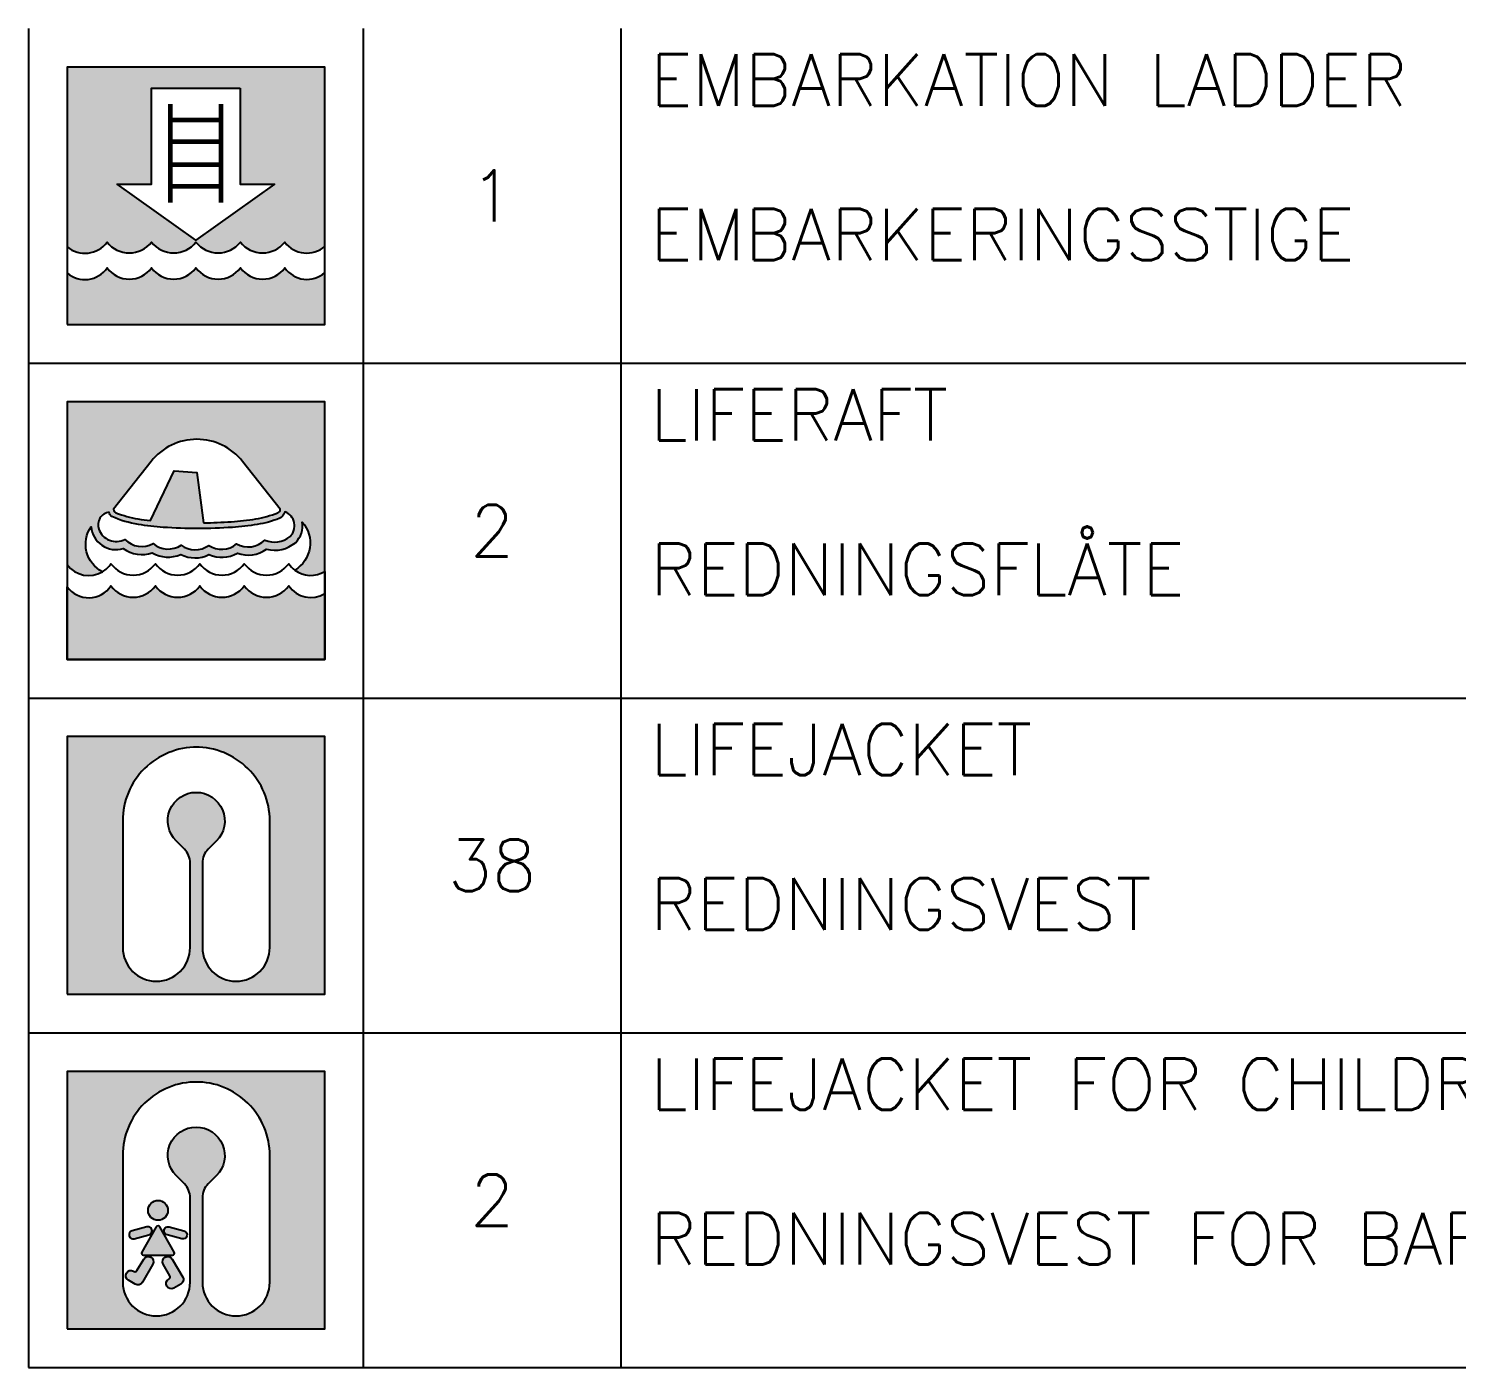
# Model space of a CAD drawing. Header units: millimetres. Extents: x 1084702 to 1166801, y 36632 to 124519.
# Drawn here: x 1132620 to 1137056, y 98708 to 102868 of the extents above; entities that cross this region are included whole.
import ezdxf
from ezdxf.enums import TextEntityAlignment as Align

# ---------------------------------------------------------------- set-up
doc = ezdxf.new("R2010")
doc.units = ezdxf.units.MM
doc.header["$LTSCALE"] = 250
doc.layers.get('0').update_dxf_attribs({"color": 255})
for name, color, linetype in [('%legend', 1, 'Continuous'), ('%symbol', 1, 'Continuous'), ('SAFECO3', 80, 'Continuous'), ('SAFECO7', 255, 'Continuous'), ('SAFETX1', 1, 'Continuous'), ('SAFETX2', 2, 'Continuous'), ('SAFETX7', 255, 'Continuous')]:
    doc.layers.add(name, color=color, linetype=linetype)
doc.styles.add('LEGEND TXT', font='romans.shx')
doc.styles.add('ROMANS', font='ROMANS.shx', dxfattribs={"height": 100})
doc.styles.add('SYMBOL TXT', font='arial.ttf')

# ---------------------------------------------------------------- blocks, each defined once
blk = doc.blocks.new('0 LEGEND')
at = {"color": 0, "linetype": 'ByBlock', "lineweight": -2}
for p, q in [((0, 0), (0, -1560)), ((1560, 0), (1560, -1560)), ((2760, 0), (2760, -1560)), ((0, -1560), (20160, -1560))]:
    blk.add_line(p, q, dxfattribs=at)
blk.add_lwpolyline([(180, -1380), (1380, -1380), (1380, -180), (180, -180)], close=True, dxfattribs=at)
at = {"layer": 'SAFETX7', "style": 'ROMANS'}
for tag, p in [('DESCRIPTION1', (2896.668000034348, -359.9999999313441)), ('COMMENT1', (13216.66800003433, -359.9999999313441)), ('DESCRIPTION2', (2898.46219999122, -719.999999862659)), ('COMMENT2', (13218.46219999122, -719.999999862659)), ('BESKRIVELSE3', (2896.668000034348, -1080.000000034343)), ('KOMMENTAR1', (13216.66800003433, -1080.000000034343)), ('BESKRIVELSE4', (2898.46219999122, -1439.999999965672)), ('KOMMENTAR2', (13218.46219999122, -1439.999999965672))]:
    blk.add_attdef(tag, p, '', height=240, dxfattribs=at)
blk.add_attdef('ANTALL', text='', height=240, dxfattribs=at).set_placement((2160, -780), align=Align.MIDDLE_CENTER)
blk = doc.blocks.new('A.4.19_SYMB')
at = {"layer": 'SAFECO3'}
h = blk.add_hatch(color=256, dxfattribs=at)
h.paths.add_polyline_path([(205.747080000001, 1101.862439999983), (205.747080000001, 654.3628200000094), (365.8198200000043, 654.3628200000094), (-0.8452559999859659, 393.7312799999927), (-367.5102239999906, 654.3628200000094), (-207.4374840000019, 654.3628200000094), (-207.4374840000019, 1101.862439999983)], flags=16)
edge = h.paths.add_edge_path()
edge.add_line((600, 363.7687521902699), (600, 1200.000000000016))
edge.add_line((600, 1200.000000000015), (-600, 1200.000000000015))
edge.add_line((-600, 1200.000000000015), (-600, 362.0178821828231))
edge.add_arc((-517.5821778815662, 462.1280495785904), 129.6716739259453, 230.5363554010587, 323.0022742406019)
edge.add_arc((-310.6086750000177, 467.1051386307226), 132.6066025494355, 218.7554045323739, 321.3317993815322)
edge.add_arc((-103.5362250000035, 467.1051386307372), 132.6066025494655, 218.668200618465, 321.331799381529)
edge.add_arc((103.5362249999962, 467.1051386307226), 132.60660254944, 218.6682006184701, 321.3317993815322)
edge.add_arc((310.6086749999813, 467.1051386307226), 132.6066025494358, 218.6682006184678, 321.2658976037137)
edge.add_arc((516.7414597231545, 462.6790464411606), 129.287396283765, 217.4115785336604, 310.0892671898367)
h = blk.add_hatch(color=256, dxfattribs=at)
edge = h.paths.add_edge_path()
edge.add_arc((-517.5821778815371, 334.8507079119008), 124.8716739259554, 228.6985897264141, 325.9294724481172)
edge.add_arc((-310.6086749999959, 339.8277969640185), 127.8066025494354, 215.894223547554, 324.1057764524497)
edge.add_arc((-103.5362249999816, 339.8277969640185), 127.8066025494505, 215.8942235475529, 324.1057764524472)
edge.add_arc((103.536225000018, 339.8277969640185), 127.8066025494314, 215.8942235475515, 324.1057764524485)
edge.add_arc((310.6086750000104, 339.8277969640185), 127.8066025494314, 215.8942235475515, 324.1057764524485)
edge.add_arc((516.7414597245734, 335.401704772361), 124.4873962837665, 214.4973701458765, 311.9753635864605)
edge.add_line((600, 242.8537317815208), (600, 2.728484105318785e-12))
edge.add_line((600, 1.455191522836685e-11), (-600, 1.455191522836685e-11))
edge.add_line((-600, 1.455191522836685e-11), (-600, 241.041126597841))
at = {"layer": 'SAFECO7', "lineweight": -3}
blk.add_lwpolyline([(-600, 1.455191522836685e-11), (600, 1.455191522836685e-11), (600, 1200.000000000015), (-600, 1200.000000000015)], close=True, dxfattribs=at)
at = {"layer": 'SAFECO7'}
blk.add_lwpolyline([(205.747080000001, 1101.862439999983), (205.747080000001, 654.3628200000094), (365.8198200000043, 654.3628200000094), (-0.8452559999859659, 393.7312799999927), (-367.5102239999906, 654.3628200000094), (-207.4374840000019, 654.3628200000094), (-207.4374840000019, 1101.862439999983)], close=True, dxfattribs=at)
at = {"layer": 'SAFECO7', "const_width": 21.59999999999999}
for points in [[(-119.107631999992, 1028.098764000009), (-119.107631999992, 568.3052880000032)], [(117.4171199999982, 1028.098764000009), (117.4171199999982, 568.3052880000032)], [(-119.107631999992, 954.3350880000071), (117.4171199999982, 954.3350880000071)], [(-119.107631999992, 853.5247559999989), (117.4171199999982, 853.5247559999989)], [(-119.107631999992, 745.3380240000115), (117.4171199999982, 745.3380240000115)], [(-119.107631999992, 644.5276920000179), (117.4171199999982, 644.5276920000179)]]:
    blk.add_lwpolyline(points, dxfattribs=at)
at = {"layer": 'SAFECO7'}
for points in [[(-600, 362.0178821828158, 0.4268761415964816), (-414.0186769429929, 384.0937988158403, 0.480066420040315), (-207.0724500000288, 384.2512844508747, 0.4805346956545578), (0, 384.2512844508747, 0.4805346956545305), (207.0724499999851, 384.2512844508747, 0.4801807944173457), (414.0495327813696, 384.132251606381, 0.4279689710484964), (600, 363.7687521902408, 0.381145461205998)], [(-600, 241.0411265978328, 0.451679545713693), (-414.1448999999848, 264.8959761668375, 0.5106887154931994), (-207.0724499999851, 264.8959761668375, 0.510688715493192), (2.91038304567337e-11, 264.8959761668375, 0.5106887154932069), (207.0724500000142, 264.8959761668375, 0.5106887154932069), (414.1448999999993, 264.8959761668375, 0.4529783758959796), (600, 242.8537317814917)]]:
    blk.add_lwpolyline(points, format="xyb", dxfattribs=at)
blk = doc.blocks.new('A.4.4_SYMB')
at = {"layer": 'SAFECO3'}
h = blk.add_hatch(color=256, dxfattribs=at)
h.dxf.hatch_style = 1
h.paths.add_polyline_path([(217.1535329045146, 922.3563351190533, 0.4856391184950309), (-208.6025014691913, 922.3563352861238), (-383.9628844896943, 699.4646414632443, 0.3083309633934348), (-372.6683425786832, 682.8902558091359, 0.05332351059125384), (-270.2504898467741, 654.774361521384, 0.01203016007745327), (-212.0006164135048, 646.7250694530376), (-101.4829426965953, 878.8870311387145), (4.275515510315017, 871.0118414632307), (34.55210416234331, 636.4553189662402, 0.01365759103852149), (164.6523859008448, 641.6640244923765, 0.02351606221022859), (278.8015208671641, 654.7743615213549, 0.05332351059135495), (381.219373599306, 682.8902558091213, 0.3083309633935405), (392.513915510317, 699.4646414632443)], flags=0)
h.paths.add_polyline_path([(600, 1200), (-600, 1200), (-599.9999999999854, 441.4600735646236, 0.3865213479836421), (-435.3379238343186, 408.2988370838721, -0.4523296416126019), (-488.5432873309692, 618.3582461469341, 0.4766304103075636), (-338.5380405292817, 516.2182003757334, 0.2442520398915192), (-203.6659413605666, 496.7539290712011, 0.238337895362763), (-70.68176943746221, 488.6294806616497, 0.2342934871864617), (60.60650723527215, 488.2167309055367, 0.2365060776273107), (192.9069672442783, 495.0692925006151, 0.2469629155307122), (329.3181475929014, 513.6452858098346, 0.2407150366906285), (463.417382233376, 543.8674633711344, 0.2485274153389022), (495.560744463779, 639.7919049405609, -0.4679947547769157), (460.6228968712239, 416.1207217979536, 0.3065002059798737), (600, 409.9134910763969)])
h.paths.add_polyline_path([(-208.6025014691913, 922.3563352861238, -0.4856391184950311), (217.1535329045146, 922.3563351190533), (392.513915510317, 699.4646414632443, -0.3083309633935413), (381.219373599306, 682.8902558091213, -0.0533235105913545), (278.8015208671641, 654.7743615213549, -0.0235160622102292), (164.6523859008375, 641.6640244923765, -0.01365759103852127), (34.55210416234331, 636.4553189662402), (4.275515510315017, 871.0118414632307), (-101.4829426965953, 878.8870311387145), (-212.0006164135048, 646.7250694530376, -0.01203016007745345), (-270.2504898467741, 654.774361521384, -0.05332351059125347), (-372.6683425786832, 682.8902558091213, -0.3083309633934352), (-383.9628844896943, 699.4646414632443)], flags=16)
h.paths.add_polyline_path([(-404.6752846176169, 686.5292765837657, 0.2345079598458553), (-392.0561567032273, 665.5441368796455, 0.06362024545192434), (-267.6742851590752, 628.6376242004917, 0.0235160622105718), (-152.3539359755086, 615.3927700494678, 0.01683363857854353), (8.86659224806499, 609.9633753072267, 0.01683363857850876), (170.0871204713476, 615.3927700494678, 0.02351606221068714), (285.4074696554744, 628.6376242005499, 0.05332351059116564), (390.3972917887295, 657.4595791786123, 0.1311024334560607), (402.9918110166182, 666.7428321906482, 0.1217578753469569), (414.8842508444795, 687.6520363376039, -0.5421731784799034), (438.3559972442454, 571.9638279953069, -0.2807505889646819), (321.3733798460889, 556.0350329277717, -0.3364957145718503), (189.3071662063157, 537.9950229345413, -0.3256141515317072), (59.64737399506703, 531.353038330868, -0.3237138704318044), (-69.46387411720207, 531.7679640149145, -0.3276876172423013), (-199.5109666534263, 539.6262034031097, -0.3360648396740802), (-331.1323138970547, 559.255939598559, -0.455102183327103), (-453.2455761095334, 607.4228472457617, -0.461501838007238)], flags=16)
h.paths.add_polyline_path([(600, 306.6361494097073, -0.3991276971068422), (432.3022499999934, 342.2386054903618, -0.510688715493194), (225.2298000000083, 342.2386054903618, -0.5106887154931947), (18.15735000001587, 342.2386054903618, -0.5106887154931933), (-188.9150999999911, 342.2386054903618, -0.5106887154931946), (-395.987549999998, 342.2386054903618, -0.5182461743332112), (-599.9999999999854, 338.1827318979485), (-600, 0), (600, 0)])
at = {"layer": 'SAFECO7'}
for p, q in [((-600, 441.4600735646818), (-600, 338.1827318979776)), ((600, 409.9134910763969), (600, 306.6361494097073))]:
    blk.add_line(p, q, dxfattribs=at)
for points in [[(-600, 1200), (-599.9999999999854, 441.4600735646236, 0.3865213479836426), (-435.3379238343186, 408.2988370838721, -0.4523296416126034), (-488.5432873309692, 618.3582461469341, 0.4766304103075645), (-338.5380405292817, 516.2182003757334, 0.2442520398915191), (-203.6659413605666, 496.7539290712011, 0.2383378953627632), (-70.68176943746221, 488.6294806616497, 0.2342934871864615), (60.60650723527215, 488.2167309055367, 0.2365060776273107), (192.9069672442783, 495.0692925006151, 0.246962915530712), (329.3181475929014, 513.6452858098346, 0.2407150366906287), (463.417382233376, 543.8674633711344, 0.2485274153389023), (495.560744463779, 639.7919049405609, -0.4679947547769158), (460.6228968712239, 416.1207217979536, 0.3065002059798737), (600, 409.9134910763969), (600, 1200)], [(-404.6752846176169, 686.5292765837657, 0.4615018380071864), (-453.2455761095334, 607.4228472457762, 0.4551021833271374), (-331.1323138970547, 559.255939598559, 0.3360648396740807), (-199.5109666534263, 539.6262034031097, 0.3276876172423008), (-69.46387411720207, 531.7679640149145, 0.3237138704318046), (59.64737399506703, 531.353038330868, 0.325614151531707), (189.3071662063157, 537.9950229345413, 0.3364957145718505), (321.3733798460889, 556.0350329277717, 0.2807505889646821), (438.3559972442454, 571.9638279953069, 0.5421731784799014), (414.8842508444795, 687.6520363376039, -0.121757875346961), (402.9918110166182, 666.7428321906482, -0.1311024334561245), (390.3972917887222, 657.4595791786123, -0.05332351059128129), (285.4074696552343, 628.6376242005063, -0.02351606221052872), (170.087120471886, 615.3927700494678, -0.01683363857856485), (8.86659224806499, 609.9633753072267, -0.01683363857856497), (-152.3539359757124, 615.3927700494678, -0.0235160622105458), (-267.674285159148, 628.6376242005063, -0.06362024545188431), (-392.05615670322, 665.544136879631, -0.2345079598458951)], [(-599.9999999999854, 338.1827318979485, 0.5182461743332117), (-395.987549999998, 342.2386054903618, 0.5106887154931941), (-188.9150999999911, 342.2386054903618, 0.5106887154931941), (18.15735000001587, 342.2386054903618, 0.5106887154931941), (225.2298000000083, 342.2386054903618, 0.5106887154931941), (432.3022499999934, 342.2386054903618, 0.3991276971068421), (600, 306.6361494097073), (600, 0), (-600, 0)]]:
    blk.add_lwpolyline(points, format="xyb", close=True, dxfattribs=at)
at = {"layer": 'SAFECO7', "lineweight": -3}
blk.add_lwpolyline([(-600, 0), (600, 0), (600, 1200), (-600, 1200)], close=True, dxfattribs=at)
at = {"layer": 'SAFECO7'}
for points in [[(34.55210416231421, 636.4553189662402, 0.0136575910384106), (164.6523858997607, 641.6640244923183, 0.02351606221047851), (278.8015208673023, 654.7743615213694, 0.05332351059129167), (381.2193735993205, 682.8902558091359, 0.3083309633933568), (392.513915510317, 699.4646414632443), (217.1535334906075, 922.3563343740825, 0.4856391184950601), (-208.602500883113, 922.3563360310654), (-383.9628844896943, 699.4646414632443, 0.3083309633933596), (-372.6683425786905, 682.8902558091359, 0.05332351059129201), (-270.2504898467014, 654.7743615213694, 0.01203016007743873), (-212.0006164135048, 646.7250694530376), (-101.4829426965953, 878.8870311387145), (4.275515510315017, 871.0118414632307), (34.57692336925538, 636.263041463244)], [(-435.3379238343186, 408.2988370838721, 0.1097420450463684), (-395.987549999998, 445.515947157066, 0.5106887154931941), (-188.9151000000056, 445.515947157066, 0.5106887154931941), (18.15734999999404, 445.515947157066, 0.5106887154931941), (225.2298000000083, 445.515947157066, 0.5106887154931941), (432.3022499999934, 445.515947157066, 0.08253122212587778), (460.6228968712239, 416.1207217979536)]]:
    blk.add_lwpolyline(points, format="xyb", dxfattribs=at)
at = {"layer": 'SAFETX1', "style": 'SYMBOL TXT'}
blk.add_attdef('CAPACITY', text='', height=200, dxfattribs=at).set_placement((0, -140.7089127840009), align=Align.MIDDLE_CENTER)
blk = doc.blocks.new('A.4.10_SYMB')
at = {"layer": 'SAFECO3'}
h = blk.add_hatch(color=256, dxfattribs=at)
h.dxf.hatch_style = 1
h.paths.add_polyline_path([(-600, 1200), (-600, 0), (600, 0), (600, 1200)])
h.paths.add_polyline_path([(5.182629516275483, 1150.321894926121, -0.4110234618112777), (344.1001816150747, 807.6885053118021), (344.100181615082, 217.0500908075628, -1), (29.99999999998545, 217.0500908075628), (29.99999999998545, 611.3621167832607, -0.1989123673795971), (56.36038969318179, 675.0017270900426), (95.24679499668855, 713.8881323935493, 0.6681786379192084), (1.446422078406613, 940.3422648484702, 0.6681786379192084), (-92.35395083987532, 713.8881323935493), (-53.46754553636856, 675.0017270900426, -0.1989123673795973), (-27.10715584317222, 611.3621167832607), (-27.10715584317222, 217.0500908075628, -1), (-341.2073374582687, 217.0500908075628), (-341.2073374582615, 807.6885053118021, -0.4174108752470291)], flags=16)
at = {"layer": 'SAFECO7', "lineweight": -3}
blk.add_lwpolyline([(-600, 0), (600, 0), (600, 1200), (-600, 1200)], close=True, dxfattribs=at)
at = {"layer": 'SAFECO7'}
blk.add_lwpolyline([(-600, 0), (600, 0), (600, 1200), (-600, 1200), (-600, 0)], close=True, dxfattribs=at)
blk.add_lwpolyline([(5.182629516275483, 1150.321894926121, 0.4174108752470279), (-341.2073374582615, 807.6885053118021), (-341.2073374582687, 217.0500908075628, 1.000000000000011), (-27.10715584317222, 217.0500908075628), (-27.10715584317222, 611.3621167832607, 0.1989123673795605), (-53.46754553636129, 675.001727090028), (-92.3539508398535, 713.8881323935348, -0.6681786379192989), (1.446422078406613, 940.3422648484702, -0.6681786379192989), (95.24679499666672, 713.8881323935348), (56.36038969317451, 675.001727090028, 0.1989123673795605), (29.99999999998545, 611.3621167832607), (29.99999999998545, 217.0500908075628, 1.000000000000011), (344.100181615082, 217.0500908075628), (344.1001816150747, 807.6885053118021, 0.4174108752470279), (-2.289785359462257, 1150.321894926121, 0.4174108752470279)], format="xyb", dxfattribs=at)
blk.add_arc((1.446422078406613, 807.6885053118021), 342.6537595366611, 89.37524934819893, 90, dxfattribs=at)
at = {"layer": 'SAFETX1', "style": 'SYMBOL TXT'}
blk.add_attdef('NUMBER', text='', height=200, dxfattribs=at).set_placement((745.6670587044209, 600), align=Align.MIDDLE_LEFT)
blk = doc.blocks.new('A.4.11_SYMB')
at = {"layer": 'SAFECO3'}
h = blk.add_hatch(color=256, dxfattribs=at)
h.dxf.hatch_style = 1
h.paths.add_polyline_path([(600, 1200), (-600, 1200), (-600, 0), (600, 0)])
h.paths.add_polyline_path([(-341.2073374582615, 807.6885053118021, -0.4174108752470291), (5.182629516275483, 1150.321894926106, -0.4110234618112777), (344.1001816150747, 807.6885053118021), (344.100181615082, 217.0500908075628, -1), (29.99999999998545, 217.0500908075628), (29.99999999998545, 611.3621167832462, -0.1989123673795548), (56.36038969317451, 675.0017270899989), (95.2467949967031, 713.888132393593, 0.6681786379191558), (1.446422078406613, 940.3422648484702, 0.668178637919156), (-92.35395083988988, 713.888132393593), (-53.46754553636129, 675.0017270899989, -0.1989123673795551), (-27.10715584317222, 611.3621167832462), (-27.10715584317222, 217.0500908075628, -1), (-341.2073374582687, 217.0500908075628)], flags=16)
h.paths.add_polyline_path([(-297.6257307601772, 457.0102665245213), (-229.3088966646901, 475.3157070498855, -1), (-219.2149539056918, 437.6445998245763), (-287.5317880011862, 419.3391592992411, -1)], flags=0)
h.paths.add_polyline_path([(-252.779760776255, 357.7641663296963), (-185.2297792810496, 474.7641663296963, -0.5773502691895648), (-168.3422839072737, 474.7641663296963), (-100.7923024120755, 357.7641663296963, -0.5773502691896478), (-109.2360500989671, 343.1391663297109), (-244.3360130893634, 343.1391663297109, -0.5773502691896767)], flags=0)
h.paths.add_polyline_path([(-290.3586662121306, 268.8500812494603), (-288.0097938217077, 267.4939591425646, 0.4142135623717842), (-274.6910461348671, 271.0627068294707), (-243.4160943330135, 325.2325123545161, -1), (-201.1973558984973, 300.8575123544724), (-249.5348077003582, 217.1345899253502, -0.4142135623729893), (-282.8316769175653, 208.2127207081212), (-314.7336662120215, 226.6313428149588, -1)], flags=0)
h.paths.add_polyline_path([(-223.1098813717472, 552.0813963537221, -1), (-130.4621818165833, 552.0813963537221, -1)], flags=0)
h.paths.add_polyline_path([(-124.2631665236113, 475.3157070498855), (-55.94633242812415, 457.0102665245649, -1), (-66.04027518712974, 419.3391592992411), (-134.3571092826096, 437.6445998245763, -1)], flags=0)
h.paths.add_polyline_path([(-110.1559688553389, 325.2325123545015), (-61.81851705351437, 241.5095899253065, -0.4142135623730569), (-70.7403862707506, 208.2127207081066), (-102.6423755651922, 189.7940986012691, -1), (-127.0173755650467, 232.0128370358143), (-124.6685031749585, 233.3689591424918, 0.4142135623751298), (-121.0997554879941, 246.6877068294125), (-152.3747072898404, 300.8575123544724, -1)], flags=0)
h.paths.add_polyline_path([(-168.3422839072737, 474.7641663296963, 0.5773502691895648), (-185.2297792810496, 474.7641663296963), (-252.779760776255, 357.7641663296963, 0.5773502691896651), (-244.3360130893634, 343.1391663297109), (-109.2360500989671, 343.1391663297109, 0.5773502691896498), (-100.7923024120755, 357.7641663296963)], flags=0)
h = blk.add_hatch(color=256, dxfattribs=at)
h.dxf.hatch_style = 1
h.paths.add_polyline_path([(-168.3422839072737, 474.7641663296963, 0.5773502691895637), (-185.2297792810496, 474.7641663296963), (-252.779760776255, 357.7641663296963, 0.5773502691896647), (-244.3360130893634, 343.1391663297109), (-109.2360500989671, 343.1391663297109, 0.5773502691896493), (-100.7923024120755, 357.7641663296963)])
h.paths.add_polyline_path([(-223.1098813717472, 552.0813963537221, 1), (-130.4621818165833, 552.0813963537221, 1)])
h.paths.add_polyline_path([(-55.94633242812415, 457.0102665245649), (-124.2631665236113, 475.3157070498855, 1), (-134.3571092826096, 437.6445998245763), (-66.04027518712974, 419.3391592992411, 1)])
h.paths.add_polyline_path([(-229.3088966646901, 475.3157070498855), (-297.6257307601772, 457.0102665245213, 1), (-287.5317880011862, 419.3391592992411), (-219.2149539056918, 437.6445998245763, 1)])
h.paths.add_polyline_path([(-201.1973558985046, 300.8575123544724, 1), (-243.4160943330207, 325.2325123545015), (-274.6910461348671, 271.0627068294707, -0.4142135623717861), (-288.0097938217077, 267.4939591425646), (-290.3586662121306, 268.8500812494603, 1), (-314.7336662120651, 226.6313428149733), (-282.8316769175653, 208.2127207081212, 0.4142135623729896), (-249.5348077003582, 217.1345899253502)])
h.paths.add_polyline_path([(-61.81851705351437, 241.5095899253065, -0.4142135623730565), (-70.7403862707506, 208.2127207081066), (-102.6423755651922, 189.7940986012691, -1), (-127.0173755650467, 232.0128370358143), (-124.6685031749585, 233.3689591424918, 0.4142135623751286), (-121.0997554879941, 246.6877068294125), (-152.3747072898404, 300.8575123544724, -1), (-110.1559688553461, 325.2325123545015)])
at = {"layer": 'SAFECO7', "lineweight": -3}
blk.add_lwpolyline([(-600, 0), (600, 0), (600, 1200), (-600, 1200)], close=True, dxfattribs=at)
at = {"layer": 'SAFECO7'}
blk.add_lwpolyline([(5.182629516275483, 1150.321894926106, 0.4174108752470279), (-341.2073374582615, 807.6885053118167), (-341.2073374582687, 217.0500908075628, 1.000000000000011), (-27.10715584317222, 217.0500908075628), (-27.10715584317222, 611.3621167832462, 0.1989123673795605), (-53.46754553636129, 675.0017270899989), (-92.3539508398535, 713.8881323935493, -0.6681786379192989), (1.446422078406613, 940.3422648484702, -0.6681786379192989), (95.24679499666672, 713.8881323935493), (56.36038969317451, 675.0017270899989, 0.1989123673795605), (29.99999999998545, 611.3621167832462), (29.99999999998545, 217.0500908075628, 1.000000000000011), (344.100181615082, 217.0500908075628), (344.1001816150747, 807.6885053118167, 0.4174108752470279), (-2.289785359462257, 1150.321894926106, 0.4174108752470279)], format="xyb", dxfattribs=at)
for points in [[(-229.3088966646901, 475.3157070498855), (-297.6257307601772, 457.0102665245649, 0.9999999999999262), (-287.5317880011862, 419.3391592992411), (-219.2149539056918, 437.6445998245763, 1.000000000000074)], [(-185.2297792810496, 474.7641663296963), (-252.779760776255, 357.7641663296963, 0.5773502691896415), (-244.3360130893634, 343.1391663297109), (-109.2360500989671, 343.1391663297109, 0.5773502691896415), (-100.7923024120755, 357.7641663296963), (-168.3422839072737, 474.7641663296963, 0.5773502691895823)], [(-124.2631665236113, 475.3157070498855), (-55.94633242812415, 457.0102665245649, -0.9999999999999262), (-66.04027518712974, 419.3391592992411), (-134.3571092826096, 437.6445998245763, -1.000000000000074)], [(-314.7336662120215, 226.6313428149588, -0.9999999999998943), (-290.3586662120433, 268.8500812493876), (-288.0097938217295, 267.4939591425646, 0.4142135623729322), (-274.6910461348598, 271.0627068294853), (-243.4160943330207, 325.2325123545015, -0.9999999999998331), (-201.1973558984901, 300.8575123545015), (-249.5348077003437, 217.1345899253647, -0.4142135623730414), (-282.8316769175508, 208.2127207081066)], [(-102.6423755651849, 189.7940986012691, -0.9999999999998943), (-127.0173755651995, 232.0128370357124), (-124.6685031748711, 233.36895914255, 0.4142135623729322), (-121.0997554880087, 246.6877068294561), (-152.3747072898404, 300.8575123544724, -0.9999999999998331), (-110.1559688553461, 325.2325123545015), (-61.81851705352892, 241.5095899253502, -0.4142135623730414), (-70.7403862707215, 208.2127207081212)]]:
    blk.add_lwpolyline(points, format="xyb", close=True, dxfattribs=at)
blk.add_circle((-176.7860315941653, 552.0813963537221), 46.32384977757992, dxfattribs=at)
blk.add_arc((1.446422078406613, 807.6885053118167), 342.6537595366611, 89.37524934819893, 90, dxfattribs=at)
at = {"layer": 'SAFETX1', "style": 'SYMBOL TXT'}
blk.add_attdef('NUMBER', text='', height=200, dxfattribs=at).set_placement((745.6670587044209, 600), align=Align.MIDDLE_LEFT)

msp = doc.modelspace()

# ---------------------------------------------------------------- block references
at = {"layer": '%legend', "lineweight": -3}
ref = msp.add_blockref('0 LEGEND', (1132620.448824722, 102867.7010441195), dxfattribs=dict(at, xscale=0.6666666666666666, yscale=0.6666666666666666, zscale=0.6666666666666666))
ref.add_attrib('ANTALL', '1', dxfattribs={"layer": 'SAFETX2', "lineweight": -2, "height": 160, "style": 'LEGEND TXT'}).set_placement((1134060.448824722, 102347.7010441195), align=Align.MIDDLE_CENTER)
ref.add_attrib('DESCRIPTION1', 'EMBARKATION LADDER', (1134551.560824745, 102627.7010441653), dxfattribs={"layer": 'SAFETX2', "lineweight": -2, "height": 160, "style": 'LEGEND TXT'})
ref.add_attrib('BESKRIVELSE3', 'EMBARKERINGSSTIGE', (1134551.560824745, 102147.7010440966), dxfattribs={"layer": 'SAFETX2', "lineweight": -2, "height": 160, "style": 'LEGEND TXT'})
ref = msp.add_blockref('0 LEGEND', (1132620.448824722, 101827.7010441195), dxfattribs=dict(at, xscale=0.6666666666666666, yscale=0.6666666666666666, zscale=0.6666666666666666))
ref.add_attrib('ANTALL', '2', dxfattribs={"layer": 'SAFETX2', "lineweight": -2, "height": 160, "style": 'LEGEND TXT'}).set_placement((1134060.448824722, 101307.7010441195), align=Align.MIDDLE_CENTER)
ref.add_attrib('DESCRIPTION1', 'LIFERAFT', (1134551.560824745, 101587.7010441653), dxfattribs={"layer": 'SAFETX2', "lineweight": -2, "height": 160, "style": 'LEGEND TXT'})
ref.add_attrib('BESKRIVELSE3', 'REDNINGSFLÅTE', (1134551.560824745, 101107.7010440966), dxfattribs={"layer": 'SAFETX2', "lineweight": -2, "height": 160, "style": 'LEGEND TXT'})
ref = msp.add_blockref('0 LEGEND', (1132620.448824722, 100787.7010441213), dxfattribs=dict(at, xscale=0.6666666666666666, yscale=0.6666666666666666, zscale=0.6666666666666666))
ref.add_attrib('ANTALL', '38', dxfattribs={"layer": 'SAFETX2', "lineweight": -2, "height": 160, "style": 'LEGEND TXT'}).set_placement((1134060.448824722, 100267.7010441213), align=Align.MIDDLE_CENTER)
ref.add_attrib('DESCRIPTION1', 'LIFEJACKET', (1134551.560824745, 100547.7010441671), dxfattribs={"layer": 'SAFETX2', "lineweight": -2, "height": 160, "style": 'LEGEND TXT'})
ref.add_attrib('BESKRIVELSE3', 'REDNINGSVEST', (1134551.560824745, 100067.7010440985), dxfattribs={"layer": 'SAFETX2', "lineweight": -2, "height": 160, "style": 'LEGEND TXT'})
ref = msp.add_blockref('0 LEGEND', (1132620.448824722, 99747.70104412135), dxfattribs=dict(at, xscale=0.6666666, yscale=0.6666666, zscale=0.6666666))
ref.add_attrib('ANTALL', '2', dxfattribs={"layer": 'SAFETX2', "lineweight": -2, "height": 159.999984, "style": 'LEGEND TXT'}).set_placement((1134060.448680722, 99227.70109612137), align=Align.MIDDLE_CENTER)
ref.add_attrib('DESCRIPTION1', 'LIFEJACKET FOR CHILDREN', (1134551.560631633, 99507.70106816712), dxfattribs={"layer": 'SAFETX2', "lineweight": -2, "height": 159.999984, "style": 'LEGEND TXT'})
ref.add_attrib('BESKRIVELSE3', 'REDNINGSVEST FOR BARN', (1134551.560631633, 99027.70111609847), dxfattribs={"layer": 'SAFETX2', "lineweight": -2, "height": 159.999984, "style": 'LEGEND TXT'})
at = {"layer": '%symbol'}
for name, p, xscale, yscale, zscale in [('A.4.19_SYMB', (1133140.448824722, 101947.7010441194), 0.6666666666666666, 0.6666666666666666, 0.6666666666666666), ('A.4.4_SYMB', (1133140.448824722, 100907.7010441195), 0.6666666666666666, 0.6666666666666666, 0.6666666666666666), ('A.4.10_SYMB', (1133140.448824722, 99867.70104412129), 0.6666666666666666, 0.6666666666666666, 0.6666666666666666), ('A.4.11_SYMB', (1133140.448772722, 98827.7011361213), 0.6666666, 0.6666666, 0.6666666)]:
    msp.add_blockref(name, p, dxfattribs=dict(at, xscale=xscale, yscale=yscale, zscale=zscale))

doc.saveas('drawing.dxf')
